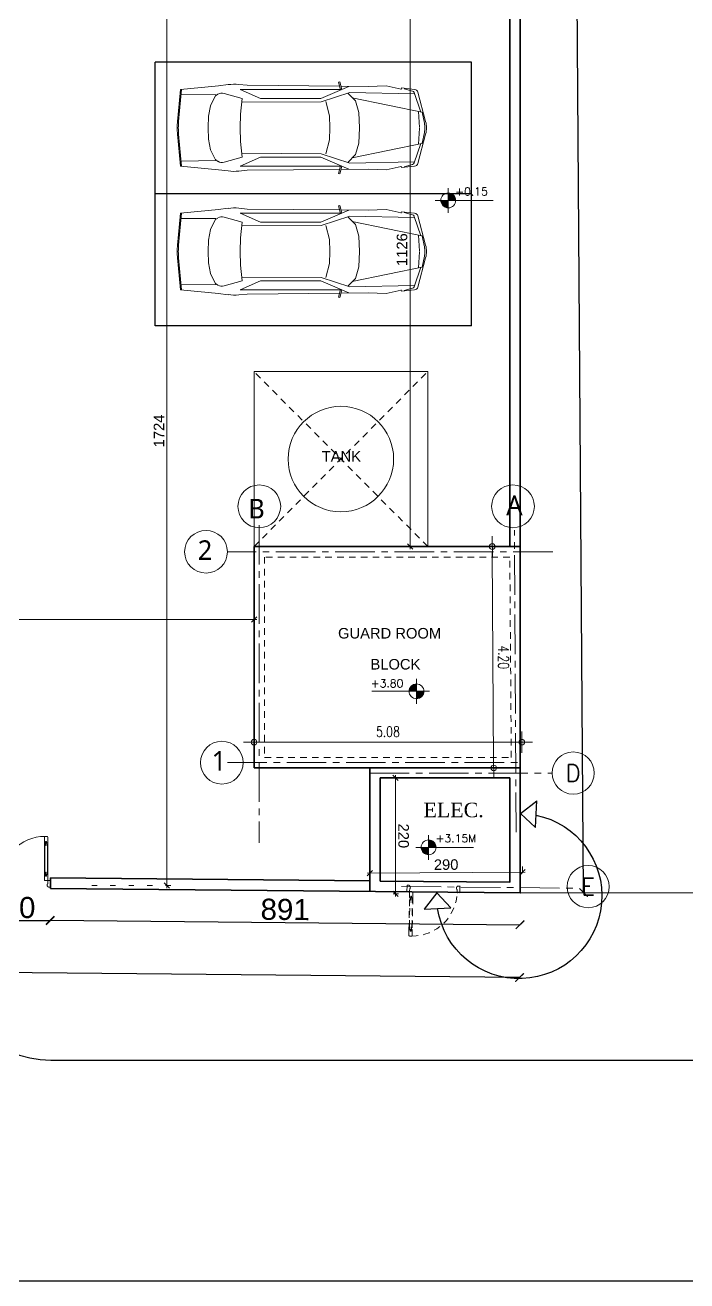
# Model space of a CAD drawing. Header units: millimetres. Extents: x -11627 to -10952, y 10244 to 10588.
# Drawn here: x -11477.14 to -11464.59, y 10442.27 to 10466.08 of the extents above; entities that cross this region are included whole.
import ezdxf
from ezdxf.enums import TextEntityAlignment as Align

# ---------------------------------------------------------------- set-up
doc = ezdxf.new("R2010")
doc.units = ezdxf.units.MM
doc.header["$PDMODE"] = 35
for name, pattern in [('CENTER2', [1.125, 0.75, -0.125, 0.125, -0.125]), ('DOT', [0.25, 0, -0.25]), ('GROUND FLOOR XREF - option 3$0$FATHER FR$0$CENTER2', [1.125, 0.75, -0.125, 0.125, -0.125]), ('HIDDEN2', [0.1875, 0.125, -0.0625])]:
    doc.linetypes.add(name, pattern=pattern)
doc.layers.get('0').update_dxf_attribs({"lineweight": 5})
doc.layers.get('DEFPOINTS').update_dxf_attribs({"lineweight": 5})
for name, color, linetype, lineweight in [('A-AXIS LINE', 8, 'GROUND FLOOR XREF - option 3$0$FATHER FR$0$CENTER2', 0), ('A-AXIS TEXT', 54, 'Continuous', 9), ('A-GEN DIMS INTERNAL', 86, 'Continuous', 5), ('A-TEXT', 3, 'Continuous', 13), ('AXIS', 136, 'CENTER2', 0), ('BORDER A1', 7, 'Continuous', 100), ('CIRCLE', 57, 'Continuous', 5), ('DIM IN', 191, 'Continuous', 5), ('DOORS', 30, 'Continuous', 9), ('HATCH-TILE', 8, 'Continuous', 5), ('hidden', 251, 'HIDDEN2', 5), ('LINE-3', 21, 'Continuous', 25), ('STAIR', 34, 'Continuous', 5), ('SYMBOLS LEVEL', 233, 'Continuous', 5), ('TEXT', 30, 'Continuous', 9), ('Title Block', 7, 'Continuous', 0), ('WALLS', 4, 'Continuous', 35)]:
    doc.layers.add(name, color=color, linetype=linetype, lineweight=lineweight)
for name, color, linetype in [('A-OUTER DIMENSION', 52, 'Continuous'), ('A-PLOT LIMIT', 1, 'Continuous'), ('Hatches', 252, 'Continuous')]:
    doc.layers.add(name, color=color, linetype=linetype)
doc.styles.add('Arcan Template Sheet A1$0$banda$0$BANDA AD-0705$0$ZFP', font='')
doc.styles.add('ARIAL', font='arial.ttf')
doc.styles.add('Axis-Circle', font='ROMANS.shx', dxfattribs={"height": 0.4})
doc.styles.add('GROUND FLOOR XREF - option 3$0$STYLE1', font='arial.ttf', dxfattribs={"height": 0.2})
doc.styles.add('SIMPLEX', font='romans.shx', dxfattribs={"width": 0.75})
doc.styles.add('STYLE2', font='times.ttf', dxfattribs={"height": 0.25})
doc.styles.add('T20-200', font='ROMANS.SHX', dxfattribs={"height": 0.4})
doc.styles.get('Arcan Template Sheet A1$0$banda$0$BANDA AD-0705$0$ZFP').set_extended_font_data('Swis721 BT')
doc.dimstyles.new('D100', dxfattribs={"dimtxt": 0.2, "dimasz": 0.1, "dimexe": 0.18, "dimexo": 0.0625, "dimgap": 0.1, "dimtad": 1, "dimzin": 0, "dimdsep": 46, "dimtxsty": 'SIMPLEX', "dimblk": 'DOT1', "dimcen": 0.1, "dimse1": 1, "dimse2": 1, "dimclrd": 256, "dimclre": 256, "dimclrt": 256, "dimadec": 0, "dimazin": 0, "dimtfac": 5, "dimtix": 1, "dimtmove": 2, "dimatfit": 3, "dimfxl": 1, "dimtolj": 1, "dimtzin": 0, "dimlwd": -1, "dimlwe": -1, "dimarcsym": 0})
doc.dimstyles.new('DIM 100', dxfattribs={"dimtxt": 0.2, "dimasz": 0.1, "dimexe": 0.15, "dimexo": 0.2, "dimgap": 0.05, "dimtad": 1, "dimdec": 0, "dimlfac": 100, "dimzin": 1, "dimdsep": 46, "dimtxsty": 'GROUND FLOOR XREF - option 3$0$STYLE1', "dimblk": 'OBLIQUE', "dimcen": 0.02, "dimdle": 0.05, "dimclrd": 256, "dimclre": 6, "dimclrt": 3, "dimadec": 1, "dimazin": 0, "dimtfac": 0.9, "dimtdec": 0, "dimtix": 1, "dimtofl": 0, "dimtmove": 2, "dimatfit": 3, "dimldrblk": 'ARCHTICK', "dimfxl": 1, "dimtolj": 1, "dimtzin": 12, "dimlwd": -1, "dimlwe": -1, "dimarcsym": 0})
doc.dimstyles.new('DIM-LAYOUT', dxfattribs={"dimscale": 0.08, "dimtxt": 5, "dimasz": 2, "dimexe": 100, "dimexo": 100, "dimgap": 0.5, "dimtad": 1, "dimdec": 0, "dimlfac": 100, "dimdsep": 46, "dimtxsty": 'Arcan Template Sheet A1$0$banda$0$BANDA AD-0705$0$ZFP', "dimblk": 'ARCHTICK', "dimcen": 0.2, "dimse1": 1, "dimse2": 1, "dimclrd": 256, "dimclre": 256, "dimclrt": 30, "dimazin": 2, "dimtfac": 1, "dimtdec": 0, "dimtix": 1, "dimtmove": 2, "dimatfit": 3, "dimldrblk": 'ARCHTICK', "dimfxl": 1, "dimtolj": 1, "dimtzin": 0, "dimlwd": -1, "dimarcsym": 0})

# ---------------------------------------------------------------- blocks, each defined once
blk = doc.blocks.new('_ArchTick')
at = {"color": 0, "linetype": 'ByBlock', "const_width": 0.15}
blk.add_lwpolyline([(-0.5, -0.5), (0.5, 0.5)], dxfattribs=at)
blk = doc.blocks.new('*D731')
at = {"layer": 'A-OUTER DIMENSION', "transparency": 16777216}
blk.add_line((-11466.547, 10449.633), (-11466.847, 10491.633), dxfattribs=at)
at = {"layer": 'DEFPOINTS', "color": 0, "transparency": 16777216}
for p in [(-11467.746, 10491.626), (-11466.847, 10491.633), (-11467.446, 10449.626)]:
    blk.add_point(p, dxfattribs=at)
at = {"layer": 'A-OUTER DIMENSION', "transparency": 16777216, "xscale": 0.16, "yscale": 0.16, "zscale": 0.16}
for p, rotation in [((-11466.847, 10491.633), 90.40924860803396), ((-11466.547, 10449.633), 270.409248608034)]:
    blk.add_blockref('_ArchTick', p, dxfattribs=dict(at, rotation=rotation))
at = {"layer": 'A-OUTER DIMENSION', "color": 30, "transparency": 16777216, "insert": (-11466.452, 10470.634), "char_height": 0.4, "attachment_point": 5, "rotation": 270.4092, "style": 'Arcan Template Sheet A1$0$banda$0$BANDA AD-0705$0$ZFP'}
blk.add_mtext('\\A1;4200', dxfattribs=at)
blk = doc.blocks.new('*D732')
at = {"layer": 'A-OUTER DIMENSION', "transparency": 16777216}
blk.add_line((-11476.664, 10449.108), (-11467.752, 10449.023), dxfattribs=at)
at = {"layer": 'DEFPOINTS', "color": 0, "transparency": 16777216}
for p in [(-11476.658, 10449.711), (-11467.746, 10449.626), (-11467.752, 10449.023)]:
    blk.add_point(p, dxfattribs=at)
at = {"layer": 'A-OUTER DIMENSION', "transparency": 16777216, "xscale": 0.16, "yscale": 0.16, "zscale": 0.16}
for p, rotation in [((-11476.664, 10449.108), 179.4518478886534), ((-11467.752, 10449.023), 359.4518478886533)]:
    blk.add_blockref('_ArchTick', p, dxfattribs=dict(at, rotation=rotation))
at = {"layer": 'A-OUTER DIMENSION', "color": 30, "transparency": 16777216, "insert": (-11472.206, 10449.311), "char_height": 0.4, "attachment_point": 5, "rotation": 359.4518, "style": 'Arcan Template Sheet A1$0$banda$0$BANDA AD-0705$0$ZFP'}
blk.add_mtext('\\A1;891', dxfattribs=at)
blk = doc.blocks.new('*D733')
at = {"layer": 'A-OUTER DIMENSION', "transparency": 16777216}
blk.add_line((-11467.761, 10448.022), (-11493.555, 10448.266), dxfattribs=at)
at = {"layer": 'DEFPOINTS', "color": 0, "transparency": 16777216}
for p in [(-11493.54, 10449.871), (-11467.746, 10449.627), (-11493.555, 10448.266)]:
    blk.add_point(p, dxfattribs=at)
at = {"layer": 'A-OUTER DIMENSION', "transparency": 16777216, "xscale": 0.16, "yscale": 0.16, "zscale": 0.16}
for p, rotation in [((-11493.555, 10448.266), 179.4566522086263), ((-11467.761, 10448.022), 359.4566522086263)]:
    blk.add_blockref('_ArchTick', p, dxfattribs=dict(at, rotation=rotation))
at = {"layer": 'A-OUTER DIMENSION', "color": 30, "transparency": 16777216, "insert": (-11480.656, 10448.39), "char_height": 0.4, "attachment_point": 5, "rotation": 359.4567, "style": 'Arcan Template Sheet A1$0$banda$0$BANDA AD-0705$0$ZFP'}
blk.add_mtext('\\A1;2580', dxfattribs=at)
blk = doc.blocks.new('_Oblique')
at = {"color": 0, "linetype": 'ByBlock', "lineweight": -2}
blk.add_line((-0.5, -0.5), (0.5, 0.5), dxfattribs=at)
blk = doc.blocks.new('*D722')
at = {"layer": 'A-GEN DIMS INTERNAL', "color": 6, "linetype": 'DOT', "transparency": 16777216}
for p, q in [((-11470.635, 10467.46), (-11469.687, 10467.46)), ((-11470.635, 10456.195), (-11469.687, 10456.195))]:
    blk.add_line(p, q, dxfattribs=at)
at = {"layer": 'A-GEN DIMS INTERNAL', "transparency": 16777216}
blk.add_line((-11469.837, 10467.51), (-11469.837, 10456.145), dxfattribs=at)
at = {"layer": 'DEFPOINTS', "color": 0, "transparency": 16777216}
for p in [(-11470.835, 10467.46), (-11470.835, 10456.195), (-11469.837, 10456.195)]:
    blk.add_point(p, dxfattribs=at)
at = {"layer": 'A-GEN DIMS INTERNAL', "transparency": 16777216, "xscale": 0.1, "yscale": 0.1, "zscale": 0.1}
for p, rotation in [((-11469.837, 10467.46), 90), ((-11469.837, 10456.195), 270)]:
    blk.add_blockref('_Oblique', p, dxfattribs=dict(at, rotation=rotation))
at = {"layer": 'A-GEN DIMS INTERNAL', "color": 3, "transparency": 16777216, "insert": (-11469.989, 10461.827), "char_height": 0.2, "attachment_point": 5, "rotation": 90, "style": 'GROUND FLOOR XREF - option 3$0$STYLE1'}
blk.add_mtext('\\A1;1126', dxfattribs=at)
blk = doc.blocks.new('*D724')
at = {"layer": 'A-GEN DIMS INTERNAL', "color": 6, "linetype": 'DOT', "transparency": 16777216}
for p, q in [((-11493.246, 10455.013), (-11493.246, 10454.963)), ((-11472.796, 10454.86), (-11472.796, 10454.963))]:
    blk.add_line(p, q, dxfattribs=at)
at = {"layer": 'A-GEN DIMS INTERNAL', "transparency": 16777216}
blk.add_line((-11472.746, 10454.813), (-11493.296, 10454.813), dxfattribs=at)
at = {"layer": 'DEFPOINTS', "color": 0, "transparency": 16777216}
for p in [(-11493.246, 10454.813), (-11493.246, 10454.813), (-11472.796, 10454.66)]:
    blk.add_point(p, dxfattribs=at)
at = {"layer": 'A-GEN DIMS INTERNAL', "transparency": 16777216, "xscale": 0.1, "yscale": 0.1, "zscale": 0.1, "rotation": 180}
blk.add_blockref('_Oblique', (-11493.246, 10454.813), dxfattribs=at)
at = {"layer": 'A-GEN DIMS INTERNAL', "transparency": 16777216, "xscale": 0.1, "yscale": 0.1, "zscale": 0.1}
blk.add_blockref('_Oblique', (-11472.796, 10454.813), dxfattribs=at)
at = {"layer": 'A-GEN DIMS INTERNAL', "color": 3, "transparency": 16777216, "insert": (-11483.021, 10454.966), "char_height": 0.2, "attachment_point": 5, "style": 'GROUND FLOOR XREF - option 3$0$STYLE1'}
blk.add_mtext('\\A1;2045', dxfattribs=at)
blk = doc.blocks.new('car-mers')
for p, q in [((-0.737, 4.561), (-0.18, 4.71)), ((-0.359, 4.618), (-0.728, 4.492)), ((-0.351, 4.667), (-0.632, 3.319)), ((-0.065, 4.594), (-0.369, 4.577)), ((-0.355, 4.643), (-0.149, 4.686)), ((-0.057, 4.594), (0.247, 4.577)), ((0.233, 4.643), (0.027, 4.686)), ((0.615, 4.561), (0.058, 4.71)), ((0.228, 4.667), (0.509, 3.319)), ((0.236, 4.618), (0.606, 4.492)), ((-0.816, 4.255), (-0.789, 4.501)), ((-0.758, 4.46), (-0.802, 4.305)), ((-0.705, 4.494), (-0.732, 3.273)), ((0.582, 4.494), (0.61, 3.273)), ((0.636, 4.46), (0.68, 4.305)), ((0.694, 4.255), (0.667, 4.501)), ((-0.857, 3.962), (-0.796, 4.247)), ((-0.79, 4.248), (-0.816, 4.255)), ((0.667, 4.248), (0.694, 4.255)), ((0.735, 3.962), (0.674, 4.247)), ((-0.845, 3.621), (-0.857, 3.962)), ((0.723, 3.621), (0.735, 3.962)), ((-0.85, 3.106), (-0.845, 3.621)), ((0.728, 3.106), (0.723, 3.621)), ((-0.57, 3.378), (-0.719, 3.236)), ((-0.352, 3.445), (-0.57, 3.378)), ((-0.061, 3.459), (-0.352, 3.445)), ((-0.061, 3.459), (0.229, 3.445)), ((0.229, 3.445), (0.448, 3.378)), ((0.448, 3.378), (0.596, 3.236)), ((-0.789, 3.124), (-0.932, 3.083)), ((-0.782, 3.097), (-0.925, 3.056)), ((-0.844, 3.252), (-0.618, 2.724)), ((-0.786, 1.196), (-0.789, 3.099)), ((-0.732, 3.273), (-0.556, 2.726)), ((0.61, 3.273), (0.434, 2.726)), ((0.722, 3.252), (0.496, 2.724)), ((0.66, 3.097), (0.802, 3.056)), ((0.664, 1.196), (0.667, 3.099)), ((0.667, 3.124), (0.81, 3.083)), ((-0.932, 3.083), (-0.925, 3.056)), ((-0.867, 1.323), (-0.85, 3.082)), ((-0.289, 2.886), (-0.557, 2.817)), ((-0.061, 2.893), (-0.289, 2.886)), ((-0.061, 2.893), (0.167, 2.886)), ((0.167, 2.886), (0.435, 2.817)), ((0.745, 1.323), (0.728, 3.082)), ((0.81, 3.083), (0.802, 3.056)), ((-0.618, 2.724), (-0.615, 1.581)), ((-0.556, 2.726), (-0.545, 1.225)), ((0.434, 2.726), (0.423, 1.225)), ((0.496, 2.724), (0.493, 1.581)), ((-0.615, 1.581), (-0.786, 1.196)), ((0.493, 1.581), (0.664, 1.196)), ((-0.883, 1.17), (-0.867, 1.323)), ((-0.616, 1.233), (-0.714, 0.891)), ((-0.323, 1.199), (-0.616, 1.233)), ((-0.061, 1.194), (-0.323, 1.199)), ((-0.061, 1.194), (0.2, 1.199)), ((0.2, 1.199), (0.494, 1.233)), ((0.494, 1.233), (0.591, 0.891)), ((0.761, 1.17), (0.745, 1.323)), ((-0.856, 0.785), (-0.88, 0.967)), ((0.733, 0.785), (0.758, 0.967)), ((-0.789, 0.061), (-0.856, 0.785)), ((-0.714, 0.888), (-0.715, 0.888)), ((-0.697, 0.771), (-0.665, 0.723)), ((-0.684, 0.733), (-0.691, 0.077)), ((-0.684, 0.733), (-0.48, 0.629)), ((0.562, 0.733), (0.357, 0.629)), ((0.574, 0.771), (0.543, 0.723)), ((0.562, 0.733), (0.568, 0.077)), ((0.592, 0.888), (0.592, 0.888)), ((0.666, 0.061), (0.733, 0.785)), ((-0.48, 0.629), (-0.279, 0.593)), ((-0.279, 0.594), (-0.064, 0.583)), ((0.157, 0.594), (-0.058, 0.583)), ((0.357, 0.629), (0.157, 0.593)), ((-0.183, 0.004), (-0.789, 0.061)), ((-0.183, 0.026), (-0.787, 0.083)), ((0.061, 0.026), (0.665, 0.083)), ((0.061, 0.004), (0.666, 0.061))]:
    blk.add_line(p, q)
for centre, radius, start, end in [((-0.719, 4.493), 0.071, 104.9567, 173.808), ((-0.033, 4.162), 0.568, 92.8019, 104.9567), ((-0.034, 4.13), 0.568, 92.7805, 101.7129), ((-0.089, 4.162), 0.568, 75.0433, 87.1981), ((-0.089, 4.13), 0.568, 78.2871, 87.2195), ((0.596, 4.493), 0.071, 6.192, 75.0433), ((-0.713, 4.447), 0.0473, 108.8288, 164.132), ((0.591, 4.447), 0.0473, 15.868, 71.1712), ((-0.036, 1.081), 0.851, 173.9925, 187.6898), ((-0.086, 1.081), 0.851, 352.3102, 6.0075), ((-0.578, 0.849), 0.142, 162.7984, 213.3541), ((0.456, 0.849), 0.142, 326.6459, 17.2016), ((-0.052, 1.439), 1.419, 264.6774, 269.6123), ((-0.052, 1.417), 1.419, 264.6774, 269.6182), ((-0.071, 1.439), 1.419, 270.3877, 275.3226), ((-0.071, 1.417), 1.419, 270.3818, 275.3226)]:
    blk.add_arc(centre, radius, start, end)
blk = doc.blocks.new('554')
at = {"layer": 'Hatches'}
for p, q in [((-11357.248, 10376.821), (-11357.248, 10381.821)), ((-11351.248, 10381.821), (-11357.248, 10381.821)), ((-11351.248, 10376.821), (-11351.248, 10381.821)), ((-11351.248, 10379.321), (-11357.248, 10379.321)), ((-11351.248, 10376.821), (-11357.248, 10376.821))]:
    blk.add_line(p, q, dxfattribs=at)
at = {"layer": 'HATCH-TILE', "ltscale": 0.3, "xscale": -1, "rotation": 270}
for p in [(-11356.829, 10380.636), (-11356.829, 10378.29)]:
    blk.add_blockref('car-mers', p, dxfattribs=at)
blk = doc.blocks.new('*D727')
at = {"layer": 'A-GEN DIMS INTERNAL', "color": 6, "linetype": 'DOT', "transparency": 16777216}
for p, q in [((-11474.528, 10467.01), (-11474.598, 10467.01)), ((-11475.873, 10449.766), (-11474.298, 10449.766))]:
    blk.add_line(p, q, dxfattribs=at)
at = {"layer": 'A-GEN DIMS INTERNAL', "transparency": 16777216}
blk.add_line((-11474.448, 10467.06), (-11474.448, 10449.716), dxfattribs=at)
at = {"layer": 'DEFPOINTS', "color": 0, "transparency": 16777216}
for p in [(-11474.328, 10467.01, -0.002), (-11476.073, 10449.766, 0.003), (-11474.448, 10449.766)]:
    blk.add_point(p, dxfattribs=at)
at = {"layer": 'A-GEN DIMS INTERNAL', "transparency": 16777216, "xscale": 0.1, "yscale": 0.1, "zscale": 0.1}
for p, rotation in [((-11474.448, 10467.01), 90), ((-11474.448, 10449.766), 270)]:
    blk.add_blockref('_Oblique', p, dxfattribs=dict(at, rotation=rotation))
at = {"layer": 'A-GEN DIMS INTERNAL', "color": 3, "transparency": 16777216, "insert": (-11474.598, 10458.388), "char_height": 0.2, "attachment_point": 5, "rotation": 90, "style": 'GROUND FLOOR XREF - option 3$0$STYLE1'}
blk.add_mtext('\\A1;1724', dxfattribs=at)
blk = doc.blocks.new('DDW')
at = {"layer": 'SYMBOLS LEVEL'}
h = blk.add_hatch(color=256, dxfattribs=at)
edge = h.paths.add_edge_path()
edge.add_line((-11621.43, 10035.115), (-11621.43, 10034.975))
edge.add_line((-11621.43, 10034.975), (-11621.289, 10034.975))
edge.add_arc((-11621.43, 10034.975), 0.141, 0, 90)
edge = h.paths.add_edge_path()
edge.add_line((-11621.43, 10034.834), (-11621.43, 10034.975))
edge.add_line((-11621.43, 10034.975), (-11621.571, 10034.975))
edge.add_arc((-11621.43, 10034.975), 0.141, 180, 270)
for p, q in [((-11621.43, 10034.74), (-11621.43, 10035.209)), ((-11621.674, 10034.975), (-11620.58, 10034.975))]:
    blk.add_line(p, q, dxfattribs=at)
blk.add_circle((-11621.43, 10034.975), 0.141, dxfattribs=at)
blk = doc.blocks.new('ADM FRAME-A2')
at = {"layer": 'BORDER A1', "lineweight": 25}
blk.add_lwpolyline([(-58.529, 2.457), (-11.557, 2.457), (-11.557, 40.943), (-58.529, 40.943)], close=True, dxfattribs=at)
blk = doc.blocks.new('TGTGTGTGG')
at = {"layer": 'hidden'}
for p, q in [((-11350.984, 10365.245), (-11350.984, 10365.445)), ((-11350.984, 10365.37), (-11350.947, 10365.37)), ((-11350.984, 10365.245), (-11350.984, 10365.37)), ((-11350.984, 10365.245), (-11350.947, 10365.245)), ((-11350.95, 10365.243), (-11350.95, 10365.243)), ((-11350.949, 10365.245), (-11350.938, 10365.245)), ((-11350.949, 10365.242), (-11350.939, 10365.242)), ((-11350.943, 10365.242), (-11350.94, 10365.242)), ((-11350.939, 10365.242), (-11350.941, 10365.242)), ((-11350.938, 10365.242), (-11350.938, 10365.247)), ((-11350.932, 10365.242), (-11350.938, 10365.242)), ((-11350.938, 10365.23), (-11350.938, 10365.24)), ((-11350.938, 10365.239), (-11350.938, 10365.24)), ((-11350.936, 10365.229), (-11350.936, 10365.229)), ((-11350.934, 10365.353), (-11350.934, 10365.357)), ((-11350.934, 10365.257), (-11350.934, 10365.307)), ((-11350.934, 10365.307), (-11350.934, 10365.307)), ((-11350.934, 10365.23), (-11350.934, 10365.242)), ((-11350.934, 10365.138), (-11350.934, 10365.232)), ((-11350.922, 10365.32), (-11350.922, 10365.341)), ((-11350.922, 10365.245), (-11350.884, 10365.245)), ((-11350.872, 10365.138), (-11350.872, 10365.232)), ((-11350.047, 10365.32), (-11350.047, 10365.341)), ((-11350.034, 10365.353), (-11350.034, 10365.357)), ((-11350.034, 10365.307), (-11350.034, 10365.307)), ((-11350.034, 10365.257), (-11350.034, 10365.307)), ((-11349.984, 10365.37), (-11350.022, 10365.37)), ((-11349.984, 10365.245), (-11350.022, 10365.245)), ((-11349.984, 10365.252), (-11349.984, 10365.452)), ((-11349.984, 10365.245), (-11349.984, 10365.37)), ((-11350.931, 10365.138), (-11350.934, 10365.138)), ((-11350.934, 10364.526), (-11350.934, 10365.138)), ((-11350.925, 10365.078), (-11350.927, 10365.078)), ((-11350.927, 10365.078), (-11350.927, 10365.045)), ((-11350.927, 10364.586), (-11350.927, 10365.078)), ((-11350.917, 10365.086), (-11350.912, 10365.151)), ((-11350.915, 10365.126), (-11350.912, 10365.163)), ((-11350.894, 10365.163), (-11350.912, 10365.163)), ((-11350.894, 10365.151), (-11350.912, 10365.151)), ((-11350.892, 10365.126), (-11350.894, 10365.163)), ((-11350.89, 10365.086), (-11350.894, 10365.151)), ((-11350.882, 10365.078), (-11350.88, 10365.078)), ((-11350.88, 10365.078), (-11350.88, 10365.045)), ((-11350.88, 10364.586), (-11350.88, 10365.078)), ((-11350.876, 10365.138), (-11350.872, 10365.138)), ((-11350.872, 10365.138), (-11350.872, 10364.526)), ((-11350.931, 10364.526), (-11350.934, 10364.526)), ((-11350.934, 10364.42), (-11350.934, 10364.526)), ((-11350.925, 10364.586), (-11350.927, 10364.586)), ((-11350.917, 10364.577), (-11350.912, 10364.513)), ((-11350.915, 10364.538), (-11350.912, 10364.501)), ((-11350.894, 10364.513), (-11350.912, 10364.513)), ((-11350.89, 10364.577), (-11350.894, 10364.513)), ((-11350.892, 10364.538), (-11350.894, 10364.501)), ((-11350.882, 10364.586), (-11350.88, 10364.586)), ((-11350.876, 10364.526), (-11350.872, 10364.526)), ((-11350.872, 10364.42), (-11350.872, 10364.526)), ((-11350.922, 10364.407), (-11350.884, 10364.407)), ((-11350.894, 10364.501), (-11350.912, 10364.501))]:
    blk.add_line(p, q, dxfattribs=at)
for radius in [0.00459, 0.00252]:
    blk.add_circle((-11350.938, 10365.242), radius, dxfattribs=at)
for centre, radius, start, end in [((-11350.949, 10365.243), 0.00125, 90, 180), ((-11350.949, 10365.243), 0.00125, 180, 270), ((-11350.947, 10365.357), 0.0125, 0, 90), ((-11350.947, 10365.257), 0.0125, 270, 0), ((-11350.939, 10365.24), 0.00125, 0, 90), ((-11350.938, 10365.242), 0.00312, 360, 90), ((-11350.936, 10365.23), 0.00125, 180, 270), ((-11350.936, 10365.23), 0.00125, 270, 0), ((-11350.934, 10365.341), 0.0125, 0, 90), ((-11350.934, 10365.32), 0.0125, 270, 0), ((-11350.922, 10365.232), 0.0125, 90, 180), ((-11350.884, 10365.257), 0.85, 270, 0), ((-11350.884, 10365.232), 0.0125, 0, 90), ((-11350.034, 10365.341), 0.0125, 90, 180), ((-11350.034, 10365.32), 0.0125, 180, 270), ((-11350.022, 10365.357), 0.0125, 90, 180), ((-11350.022, 10365.257), 0.0125, 180, 270), ((-11350.918, 10365.138), 0.0125, 180, 286.6378), ((-11350.917, 10365.078), 0.00823, 89.3814, 180.0004), ((-11350.888, 10365.138), 0.0125, 253.3622, 0), ((-11350.89, 10365.078), 0.00823, 359.9999, 90.6186), ((-11350.918, 10364.526), 0.0125, 73.3622, 180), ((-11350.917, 10364.586), 0.00823, 179.9996, 270.6186), ((-11350.888, 10364.526), 0.0125, 0, 106.6378), ((-11350.89, 10364.586), 0.00823, 269.3814, 0.0001), ((-11350.922, 10364.42), 0.0125, 180, 270), ((-11350.884, 10364.42), 0.0125, 270, 0)]:
    blk.add_arc(centre, radius, start, end, dxfattribs=at)
blk = doc.blocks.new('Axis-Circle')
at = {"color": 0}
blk.add_circle((0, 0), 0.4, dxfattribs=at)
at = {"color": 4, "style": 'Axis-Circle'}
blk.add_attdef('NO', text='', height=0.32, dxfattribs=at).set_placement((0, 0), align=Align.MIDDLE_CENTER)
blk = doc.blocks.new('*D746')
at = {"layer": 'A-GEN DIMS INTERNAL', "transparency": 16777216}
blk.add_line((-11467.652, 10450.021), (-11470.652, 10450), dxfattribs=at)
at = {"layer": 'A-GEN DIMS INTERNAL', "color": 6, "linetype": 'DOT', "transparency": 16777216}
for p, q in [((-11470.602, 10450.008), (-11470.603, 10450.15)), ((-11467.702, 10450.028), (-11467.703, 10450.17))]:
    blk.add_line(p, q, dxfattribs=at)
at = {"layer": 'DEFPOINTS', "color": 0, "transparency": 16777216}
for p in [(-11470.602, 10450), (-11470.601, 10449.808), (-11467.701, 10449.828)]:
    blk.add_point(p, dxfattribs=at)
at = {"layer": 'A-GEN DIMS INTERNAL', "transparency": 16777216, "xscale": 0.1, "yscale": 0.1, "zscale": 0.1}
for p, rotation in [((-11470.602, 10450), 180.4003208822253), ((-11467.702, 10450.02), 0.4003208822252535)]:
    blk.add_blockref('_Oblique', p, dxfattribs=dict(at, rotation=rotation))
at = {"layer": 'A-GEN DIMS INTERNAL', "color": 3, "transparency": 16777216, "insert": (-11469.153, 10450.162), "char_height": 0.2, "attachment_point": 5, "rotation": 0.4003, "style": 'GROUND FLOOR XREF - option 3$0$STYLE1'}
blk.add_mtext('\\A1;290', dxfattribs=at)
blk = doc.blocks.new('*D747')
at = {"layer": 'A-GEN DIMS INTERNAL', "color": 6, "linetype": 'DOT', "transparency": 16777216}
for p, q in [((-11470.157, 10451.808), (-11469.964, 10451.808)), ((-11470.155, 10449.609), (-11469.963, 10449.609))]:
    blk.add_line(p, q, dxfattribs=at)
at = {"layer": 'A-GEN DIMS INTERNAL', "transparency": 16777216}
blk.add_line((-11470.114, 10451.858), (-11470.113, 10449.559), dxfattribs=at)
at = {"layer": 'DEFPOINTS', "color": 0, "transparency": 16777216}
for p in [(-11470.357, 10451.808), (-11470.355, 10449.609), (-11470.113, 10449.609)]:
    blk.add_point(p, dxfattribs=at)
at = {"layer": 'A-GEN DIMS INTERNAL', "transparency": 16777216, "xscale": 0.1, "yscale": 0.1, "zscale": 0.1}
for p, rotation in [((-11470.114, 10451.808), 90.03634472179334), ((-11470.113, 10449.609), 270.0363447217933)]:
    blk.add_blockref('_Oblique', p, dxfattribs=dict(at, rotation=rotation))
at = {"layer": 'A-GEN DIMS INTERNAL', "color": 3, "transparency": 16777216, "insert": (-11469.961, 10450.709), "char_height": 0.2, "attachment_point": 5, "rotation": 270.0363, "style": 'GROUND FLOOR XREF - option 3$0$STYLE1'}
blk.add_mtext('\\A1;220', dxfattribs=at)
blk = doc.blocks.new('DOT1')
at = {"color": 0}
for p, q in [((-2, 0), (2, 0)), ((0, -2), (0, 2))]:
    blk.add_line(p, q, dxfattribs=at)
blk.add_circle((0, 0), 0.54, dxfattribs=at)
blk = doc.blocks.new('*D748')
at = {"layer": 'DEFPOINTS', "color": 0, "transparency": 16777216}
for p in [(-11468.096, 10456.196, 0), (-11468.251, 10451.996), (-11468.069, 10451.997, 0)]:
    blk.add_point(p, dxfattribs=at)
at = {"layer": 'DIM IN', "transparency": 16777216}
blk.add_line((-11468.278, 10456.095), (-11468.252, 10452.096), dxfattribs=at)
at = {"layer": 'DIM IN', "transparency": 16777216, "xscale": 0.1, "yscale": 0.1, "zscale": 0.1}
for p, rotation in [((-11468.278, 10456.195), 90.37025955181832), ((-11468.251, 10451.996), 270.3702595518183)]:
    blk.add_blockref('DOT1', p, dxfattribs=dict(at, rotation=rotation))
at = {"layer": 'DIM IN', "transparency": 16777216, "insert": (-11468.065, 10454.097), "char_height": 0.2, "attachment_point": 5, "rotation": 270.3703, "style": 'SIMPLEX'}
blk.add_mtext('\\A1;4.20', dxfattribs=at)
blk = doc.blocks.new('*D749')
at = {"layer": 'DEFPOINTS', "color": 0, "transparency": 16777216}
for p in [(-11467.718, 10452.485), (-11472.796, 10452.198, 0), (-11467.718, 10452.2, 0)]:
    blk.add_point(p, dxfattribs=at)
at = {"layer": 'DIM IN', "transparency": 16777216}
blk.add_line((-11472.696, 10452.484), (-11467.818, 10452.485), dxfattribs=at)
at = {"layer": 'DIM IN', "transparency": 16777216, "xscale": 0.1, "yscale": 0.1, "zscale": 0.1}
for p, rotation in [((-11472.796, 10452.484), 180.0161166691569), ((-11467.718, 10452.485), 0.016116669156922)]:
    blk.add_blockref('DOT1', p, dxfattribs=dict(at, rotation=rotation))
at = {"layer": 'DIM IN', "transparency": 16777216, "insert": (-11470.257, 10452.684), "char_height": 0.2, "attachment_point": 5, "rotation": 0.0161, "style": 'SIMPLEX'}
blk.add_mtext('\\A1;5.08', dxfattribs=at)
blk = doc.blocks.new('D-P-10-80')
at = {"color": 0}
for p, q in [((0.05, 0.77), (0.08, 0.77)), ((0.04, 0.76), (0.04, 0.675)), ((0.043, 0.675), (0.04, 0.675)), ((0.04, 0.675), (0.04, 0.185)), ((0.046, 0.627), (0.046, 0.233)), ((0.048, 0.627), (0.046, 0.627)), ((0.054, 0.634), (0.058, 0.685)), ((0.056, 0.666), (0.058, 0.695)), ((0.072, 0.695), (0.058, 0.695)), ((0.072, 0.685), (0.058, 0.685)), ((0.074, 0.666), (0.072, 0.695)), ((0.076, 0.634), (0.072, 0.685)), ((0.082, 0.627), (0.084, 0.627)), ((0.084, 0.627), (0.084, 0.233)), ((0.087, 0.675), (0.09, 0.675)), ((0.09, 0.76), (0.09, 0.675)), ((0.09, 0.185), (0.09, 0.675)), ((0.046, 0.233), (0.046, 0.259)), ((0.048, 0.233), (0.046, 0.233)), ((0.054, 0.227), (0.058, 0.175)), ((0.056, 0.195), (0.058, 0.165)), ((0.076, 0.227), (0.072, 0.175)), ((0.074, 0.195), (0.072, 0.165)), ((0.082, 0.233), (0.084, 0.233)), ((0.084, 0.233), (0.084, 0.259)), ((0, 0.1), (0.03, 0.1)), ((0, 0.1), (0, 0)), ((0, 0), (0.03, 0)), ((0.027, 0.102), (0.027, 0.101)), ((0.028, 0.103), (0.036, 0.103)), ((0.028, 0.1), (0.037, 0.1)), ((0.033, 0.103), (0.035, 0.103)), ((0.036, 0.103), (0.035, 0.103)), ((0.037, 0.112), (0.037, 0.104)), ((0.037, 0.105), (0.037, 0.104)), ((0.042, 0.103), (0.037, 0.103)), ((0.037, 0.103), (0.037, 0.098)), ((0.038, 0.113), (0.039, 0.113)), ((0.043, 0.185), (0.04, 0.185)), ((0.04, 0.185), (0.04, 0.11)), ((0.04, 0.112), (0.04, 0.103)), ((0.04, 0.09), (0.04, 0.05)), ((0.04, 0.05), (0.04, 0.05)), ((0.04, 0.013), (0.04, 0.01)), ((0.05, 0.1), (0.08, 0.1)), ((0.05, 0.04), (0.05, 0.023)), ((0.072, 0.175), (0.058, 0.175)), ((0.072, 0.165), (0.058, 0.165)), ((0.087, 0.185), (0.09, 0.185)), ((0.09, 0.185), (0.09, 0.11)), ((0.75, 0.04), (0.75, 0.023)), ((0.76, 0.09), (0.76, 0.05)), ((0.76, 0.05), (0.76, 0.05)), ((0.76, 0.013), (0.76, 0.01)), ((0.8, 0.1), (0.77, 0.1)), ((0.8, 0), (0.77, 0)), ((0.8, 0.1), (0.8, 0))]:
    blk.add_line(p, q, dxfattribs=at)
for radius in [0.00367, 0.00201]:
    blk.add_circle((0.037, 0.103), radius, dxfattribs=at)
for centre, radius, start, end in [((0.05, 0.76), 0.01, 90, 180), ((0.08, 0.76), 0.01, 0, 90), ((0.08, 0.09), 0.68, 0, 90), ((0.053, 0.675), 0.01, 180, 286.6378), ((0.054, 0.627), 0.00659, 89.3814, 180.0004), ((0.077, 0.675), 0.01, 253.3622, 0), ((0.076, 0.627), 0.00659, 359.9999, 90.6186), ((0.053, 0.185), 0.01, 73.3622, 180), ((0.054, 0.233), 0.00659, 179.9996, 270.6186), ((0.077, 0.185), 0.01, 0, 106.6378), ((0.076, 0.233), 0.00659, 269.3814, 0.0001), ((0.028, 0.102), 0.001, 90, 180), ((0.028, 0.101), 0.001, 180, 270), ((0.03, 0.09), 0.01, 0, 90), ((0.03, 0.01), 0.01, 270, 0), ((0.036, 0.104), 0.001, 270, 0), ((0.038, 0.112), 0.001, 90, 180), ((0.037, 0.103), 0.0025, 270, 0), ((0.039, 0.112), 0.001, 0, 90), ((0.05, 0.11), 0.01, 180, 270), ((0.04, 0.04), 0.01, 0, 90), ((0.04, 0.023), 0.01, 270, 0), ((0.08, 0.11), 0.01, 270, 0), ((0.76, 0.04), 0.01, 90, 180), ((0.76, 0.023), 0.01, 180, 270), ((0.77, 0.09), 0.01, 90, 180), ((0.77, 0.01), 0.01, 180, 270)]:
    blk.add_arc(centre, radius, start, end, dxfattribs=at)
blk = doc.blocks.new('*D754')
at = {"layer": 'A-OUTER DIMENSION', "transparency": 16777216}
blk.add_line((-11478.158, 10449.101), (-11476.658, 10449.101), dxfattribs=at)
at = {"layer": 'DEFPOINTS', "color": 0, "transparency": 16777216}
for p in [(-11478.158, 10449.726), (-11476.658, 10449.711), (-11476.658, 10449.101)]:
    blk.add_point(p, dxfattribs=at)
at = {"layer": 'A-OUTER DIMENSION', "transparency": 16777216, "xscale": 0.16, "yscale": 0.16, "zscale": 0.16, "rotation": 180}
blk.add_blockref('_ArchTick', (-11478.158, 10449.101), dxfattribs=at)
at = {"layer": 'A-OUTER DIMENSION', "transparency": 16777216, "xscale": 0.16, "yscale": 0.16, "zscale": 0.16}
blk.add_blockref('_ArchTick', (-11476.658, 10449.101), dxfattribs=at)
at = {"layer": 'A-OUTER DIMENSION', "color": 30, "transparency": 16777216, "insert": (-11477.408, 10449.347), "char_height": 0.4, "attachment_point": 5, "style": 'Arcan Template Sheet A1$0$banda$0$BANDA AD-0705$0$ZFP'}
blk.add_mtext('\\A1;150', dxfattribs=at)
blk = doc.blocks.new('HGTDFH')
at = {"true_color": 0x939598}
h = blk.add_hatch(dxfattribs=at)
h.set_pattern_fill('ANSI32', color=252)
h.paths.add_polyline_path([(1964.649, -695.504), (1964.479, -695.553), (1964.671, -695.679)])
h.paths.add_polyline_path([(1964.312, -694.39), (1964.205, -694.594), (1964.378, -694.554)])
for p, q in [((1964.205, -694.594), (1964.312, -694.39)), ((1964.378, -694.554), (1964.312, -694.39)), ((1964.378, -694.554), (1964.205, -694.594)), ((1964.649, -695.504), (1964.479, -695.553)), ((1964.649, -695.504), (1964.671, -695.679)), ((1964.671, -695.679), (1964.479, -695.553))]:
    blk.add_line(p, q)
blk.add_arc((1964.027, -695.168), 0.707, 71.1606, 320.6759)

msp = doc.modelspace()

# ---------------------------------------------------------------- linework, layer by layer
msp.add_lwpolyline([(-11472.796, 10456.197), (-11472.796, 10459.514), (-11469.502, 10459.514), (-11469.502, 10456.197)])
msp.add_circle((-11471.149, 10457.855), 1)
at = {"layer": 'A-AXIS LINE'}
for p, q in [((-11470.601, 10451.9), (-11467.143, 10451.9)), ((-11470, 10449.748), (-11466.734, 10449.717))]:
    msp.add_line(p, q, dxfattribs=at)
at = {"layer": 'A-PLOT LIMIT'}
msp.add_line((-11476.648, 10446.457), (-11455.416, 10446.457), dxfattribs=at)
msp.add_arc((-11476.648, 10448.457), 2, 180, 270, dxfattribs=at)
at = {"layer": 'AXIS'}
for p, q in [((-11472.696, 10456.604, 0.001), (-11472.696, 10450.577, 0.001)), ((-11467.826, 10450.779, 0.001), (-11467.857, 10456.504, 0.002)), ((-11467.131, 10456.097, 0.001), (-11473.302, 10456.097, 0.001)), ((-11473.302, 10452.098, 0.001), (-11467.716, 10452.098, 0.001))]:
    msp.add_line(p, q, dxfattribs=at)
at = {"layer": 'CIRCLE'}
for centre in [(-11472.696, 10456.958, 0.001), (-11467.885, 10456.958, 0.001), (-11473.707, 10456.097, 0.001), (-11473.407, 10452.097, 0.001)]:
    msp.add_circle(centre, 0.405, dxfattribs=at)
at = {"layer": 'DIM IN'}
msp.add_line((-11467.746, 10449.626), (-11457.885, 10449.626), dxfattribs=at)
at = {"layer": 'hidden'}
for p, q in [((-11472.796, 10456.197), (-11469.502, 10459.514)), ((-11469.502, 10456.197), (-11472.796, 10459.514))]:
    msp.add_line(p, q, dxfattribs=at)
msp.add_lwpolyline([(-11467.945, 10455.997), (-11472.596, 10455.997), (-11472.596, 10452.198), (-11467.918, 10452.198)], close=True, dxfattribs=at)
at = {"layer": 'WALLS'}
for p, q in [((-11467.746, 10456.197), (-11472.796, 10456.197)), ((-11472.796, 10456.197), (-11472.796, 10451.998)), ((-11470.601, 10451.998), (-11470.601, 10449.654)), ((-11470.601, 10449.854), (-11476.658, 10449.911)), ((-11476.658, 10449.711), (-11476.658, 10449.911))]:
    msp.add_line(p, q, dxfattribs=at)
for points in [[(-11489.655, 10449.835), (-11493.54, 10449.871), (-11492.739, 10491.866), (-11467.746, 10491.626), (-11467.746, 10449.627), (-11476.658, 10449.711)], [(-11489.655, 10450.035), (-11493.336, 10450.07), (-11492.543, 10491.664), (-11467.946, 10491.428), (-11467.946, 10456.197)], [(-11467.746, 10451.998), (-11472.796, 10451.998)], [(-11470.401, 10451.808), (-11467.946, 10451.808), (-11467.946, 10449.829), (-11470.401, 10449.852), (-11470.401, 10451.808)]]:
    msp.add_lwpolyline(points, dxfattribs=at)

# ---------------------------------------------------------------- block references
at = {"layer": 'A-AXIS TEXT'}
ref = msp.add_blockref('Axis-Circle', (-11466.743, 10451.9), dxfattribs=at)
ref.add_attrib('NO', 'D', dxfattribs={"layer": '0', "color": 30, "height": 0.32, "style": 'Axis-Circle'}).set_placement((-11466.743, 10451.9), align=Align.MIDDLE_CENTER)
ref = msp.add_blockref('Axis-Circle', (-11466.46, 10449.746), dxfattribs=at)
ref.add_attrib('NO', 'E', dxfattribs={"layer": '0', "color": 30, "height": 0.32, "style": 'Axis-Circle'}).set_placement((-11466.46, 10449.746), align=Align.MIDDLE_CENTER)
at = {"layer": 'DIM IN'}
msp.add_blockref('554', (-117.423, 83.562), dxfattribs=at)
at = {"layer": 'DIM IN', "xscale": -1}
msp.add_blockref('DDW', (-23091.145, 418.475, 0.002), dxfattribs=at)
at = {"layer": 'DIM IN', "rotation": 359.0569945271435}
msp.add_blockref('TGTGTGTGG', (-291.038, -101.006), dxfattribs=at)
at = {"layer": 'DOORS', "xscale": -1.249966897242222, "yscale": 1.249966897242222, "zscale": 1.249966897242222}
msp.add_blockref('D-P-10-80', (-11476.658, 10449.736), dxfattribs=at)
at = {"layer": 'LINE-3', "xscale": -2.216346742671989, "yscale": 2.216346742671989, "zscale": 2.216346742671989, "rotation": 329.4718826090933}
msp.add_blockref('HGTDFH', (-6935.577, 9565.588), dxfattribs=at)
at = {"layer": 'STAIR', "ltscale": 0.3}
for p in [(152.316, 427.785), (151.944, 415.516)]:
    msp.add_blockref('DDW', p, dxfattribs=at)
at = {"layer": 'Title Block', "xscale": 1.485590213708992, "yscale": 1.485590213708992, "zscale": 1.485590213708992}
msp.add_blockref('ADM FRAME-A2', (-11425.264, 10438.619), dxfattribs=at)

# ---------------------------------------------------------------- texts
at = {"layer": 'A-TEXT', "style": 'STYLE2'}
msp.add_text('ELEC.', height=0.2749, dxfattribs=at).set_placement((-11469.011, 10451.2), align=Align.MIDDLE_CENTER)
at = {"layer": 'SYMBOLS LEVEL', "char_height": 0.15, "style": 'T20-200'}
for s, insert, width, attachment_point in [('+0.15', (-11468.98, 10463.005), 0.6675, 1), ('+3.80', (-11469.964, 10453.675, 0.002), 0.6675, 3), ('+3.15M', (-11469.352, 10450.736), 1.03141, 1)]:
    msp.add_mtext(s, dxfattribs=dict(at, insert=insert, width=width, attachment_point=attachment_point))
at = {"layer": 'TEXT', "style": 'ARIAL'}
for s, p in [('TANK', (-11471.512, 10457.806, 0.001)), ('GUARD ROOM', (-11471.203, 10454.451, 0.001)), ('BLOCK ', (-11470.588, 10453.863, 0.001))]:
    msp.add_text(s, height=0.2, dxfattribs=at).set_placement(p)
at = {"layer": 'TEXT', "char_height": 0.37238, "attachment_point": 3, "style": 'T20-200'}
for s, insert in [('{\\fSegoe UI|b0|i0|c0|p34;A}', (-11467.703, 10457.163, 0.001)), ('{\\fSegoe UI|b0|i0|c0|p34;B}', (-11472.593, 10457.1, 0.001)), ('{\\fSegoe UI|b0|i0|c0|p34;2}', (-11473.587, 10456.313, 0.001)), ('{\\fSegoe UI|b0|i0|c0|p34;1}', (-11473.323, 10452.315, 0.001))]:
    msp.add_mtext_dynamic_manual_height_columns(s, width=0.26639, gutter_width=2, heights=[0], dxfattribs=dict(at, insert=insert))

# ---------------------------------------------------------------- dimensions: what is measured, and where the dimension line sits
at = {"layer": 'A-GEN DIMS INTERNAL'}
for base, p1, p2, picture, middle in [((-11469.8373, 10456.195), (-11470.8354, 10467.4596), (-11470.8354, 10456.195), '*D722', (-11469.9894, 10461.8273)), ((-11474.448, 10449.766), (-11474.328, 10467.01, -0.002), (-11476.073, 10449.766, 0.003), '*D727', (-11474.598, 10458.388))]:
    dim = msp.add_linear_dim(base=base, p1=p1, p2=p2, angle=90, dimstyle='DIM 100', dxfattribs=at)
    dim.commit()
    dim.dimension.update_dxf_attribs({"geometry": picture, "text_midpoint": middle})
dim = msp.add_linear_dim(base=(-11493.246, 10454.813), p1=(-11472.796, 10454.66), p2=(-11493.246, 10454.813), dimstyle='DIM 100', dxfattribs=at)
dim.commit()
dim.dimension.update_dxf_attribs({"geometry": '*D724', "text_midpoint": (-11483.021, 10454.966)})
for p1, p2, distance, picture, middle in [((-11470.357, 10451.808), (-11470.355, 10449.609), 0.243, '*D747', (-11469.961, 10450.709)), ((-11467.701, 10449.828), (-11470.601, 10449.808), -0.192, '*D746', (-11469.153, 10450.162))]:
    dim = msp.add_aligned_dim(p1=p1, p2=p2, distance=distance, dimstyle='DIM 100', dxfattribs=at)
    dim.commit()
    dim.dimension.update_dxf_attribs({"geometry": picture, "text_midpoint": middle})
at = {"layer": 'A-OUTER DIMENSION'}
for p1, p2, distance, picture, middle in [((-11467.446, 10449.626), (-11467.746, 10491.626), -0.899, '*D731', (-11466.452, 10470.634)), ((-11467.746, 10449.627), (-11493.54, 10449.871), 1.605, '*D733', (-11480.656, 10448.39)), ((-11476.658, 10449.711), (-11467.746, 10449.626), -0.603, '*D732', (-11472.206, 10449.311))]:
    dim = msp.add_aligned_dim(p1=p1, p2=p2, distance=distance, dimstyle='DIM-LAYOUT', dxfattribs=at)
    dim.commit()
    dim.dimension.update_dxf_attribs({"geometry": picture, "text_midpoint": middle})
dim = msp.add_linear_dim(base=(-11476.658, 10449.101), p1=(-11478.158, 10449.726), p2=(-11476.658, 10449.711), dimstyle='DIM-LAYOUT', dxfattribs=at)
dim.commit()
dim.dimension.update_dxf_attribs({"geometry": '*D754', "text_midpoint": (-11477.408, 10449.347)})
at = {"layer": 'DIM IN'}
for p1, p2, distance, picture, middle in [((-11468.096, 10456.196), (-11468.069, 10451.997), -0.182, '*D748', (-11468.065, 10454.097, 0)), ((-11472.796, 10452.198), (-11467.718, 10452.2), 0.285, '*D749', (-11470.257, 10452.684, 0))]:
    dim = msp.add_aligned_dim(p1=p1, p2=p2, distance=distance, dimstyle='D100', dxfattribs=at)
    dim.commit()
    dim.dimension.update_dxf_attribs({"geometry": picture, "text_midpoint": middle})

doc.saveas('drawing.dxf')
